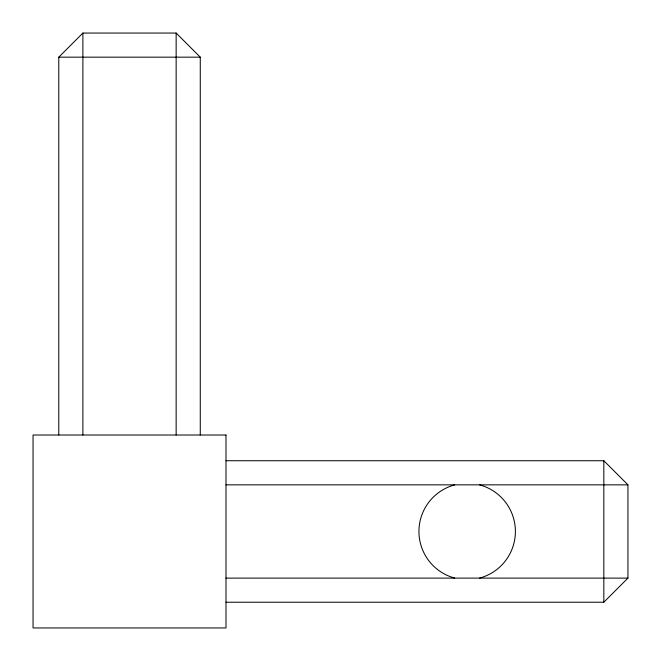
<?xml version="1.0" encoding="UTF-8"?>
<svg xmlns="http://www.w3.org/2000/svg" width="661" height="661" viewBox="0 0 661 661"><rect width="100%" height="100%" fill="white"/><g stroke="black" fill="none" stroke-linecap="round" stroke-linejoin="round"><path stroke-width="0.99" d="M58.779 435.012L58.779 57.168L82.889 33.05L176.148 33.05L200.266 57.168L200.266 435.012M225.988 602.221L603.832 602.221L627.95 578.111L627.95 484.852L603.832 460.734L225.988 460.734M58.779 57.168L200.266 57.168M225.988 484.852L627.95 484.852M225.988 578.111L627.95 578.111M603.832 460.734L603.832 602.221M176.148 33.05L176.148 435.012M82.889 33.05L82.889 435.012M479.646 484.885A48.236 48.236 0 0 1 479.646 578.069M454.685 578.069A48.236 48.236 0 0 1 454.685 484.885M225.988 435.012L33.05 435.012L33.05 627.95L225.988 627.95L225.988 435.012"/></g></svg>
